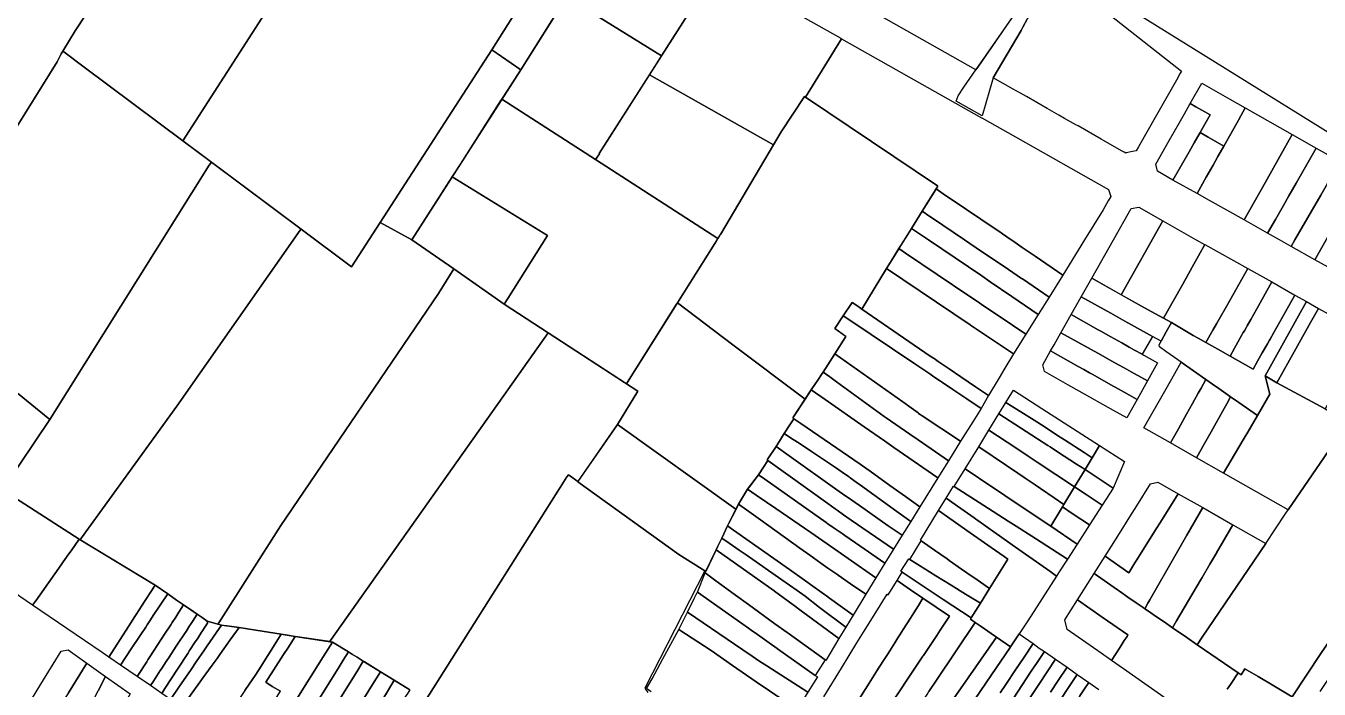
# Model space of a CAD drawing. Header units: metres. Extents: x 3 to 1005126, y 39 to 4383651.
# Drawn here: x 490361.7 to 490744.4, y 4371662.4 to 4371858.5 of the extents above; entities that cross this region are included whole.
import ezdxf

# ---------------------------------------------------------------- set-up
doc = ezdxf.new("R2010")
doc.units = ezdxf.units.M
doc.header["$MEASUREMENT"] = 0
doc.layers.add('TM_Llucmajor', color=7, linetype='Continuous')

msp = doc.modelspace()

# ---------------------------------------------------------------- linework, layer by layer
at = {"layer": 'TM_Llucmajor', "linetype": 'Continuous', "flags": 128}
for points in [[(490467.26, 4372001.93), (490533.55, 4371951.61), (490552.46, 4371937.26), (490571.03, 4371924.21), (490602.46, 4371902.12), (490645.21, 4371872.07), (490655.86, 4371864.28), (490643.56, 4371846.59), (490642.83, 4371845.53), (490598.16, 4371870.8), (490560.58, 4371898.57), (490452.86, 4371980.27), (490451.12, 4371981.64), (490451.17, 4371981.75), (490452.55, 4371983.67), (490466.47, 4372002.49), (490467.26, 4372001.93)], [(490676.83, 4371870.63), (490667.29, 4371876.56), (490669.95, 4371881.63), (490690.23, 4371920.31), (490846.56, 4371801.49), (490847.34, 4371800.89), (490847.42, 4371800.83), (490847.16, 4371800.36), (490845.19, 4371797.01), (490844.13, 4371795.22), (490842.38, 4371792.25), (490839.99, 4371788.19), (490837.8, 4371784.48), (490835.98, 4371781.39), (490834.23, 4371778.4), (490830.03, 4371780.9), (490827.77, 4371776.87), (490707.23, 4371851.74), (490679.39, 4371869.04), (490676.83, 4371870.63)], [(490461.48, 4371908.94), (490461.77, 4371909.41), (490468.81, 4371904.56), (490513.58, 4371873.69), (490513.3, 4371873.22), (490499.6, 4371851.39), (490466.55, 4371800.34), (490458.07, 4371787.24), (490443.12, 4371798.4), (490408.14, 4371824.51), (490440.77, 4371875.23), (490461.48, 4371908.94)], [(490397.69, 4371892.66), (490399.56, 4371896.12), (490402.1, 4371900.47), (490402.41, 4371900.27), (490440.77, 4371875.23), (490408.14, 4371824.51), (490378.94, 4371846.31), (490372.98, 4371850.77), (490372.61, 4371851.04), (490376.31, 4371857.07), (490382.26, 4371866), (490395.47, 4371888.56), (490395.86, 4371889.28), (490397.69, 4371892.66)], [(490513.3, 4371873.22), (490527.52, 4371897.25), (490537.26, 4371891.77), (490508.12, 4371845.5), (490499.6, 4371851.39), (490513.3, 4371873.22)], [(490549.83, 4371849.66), (490522.82, 4371866.36), (490521.7, 4371867.06), (490537.26, 4371891.77), (490537.45, 4371891.66), (490544.37, 4371887.77), (490566.29, 4371875.44), (490549.83, 4371849.66)], [(490603.06, 4371854.64), (490592.37, 4371837.43), (490592.1, 4371837.61), (490585.24, 4371827.21), (490584.21, 4371825.47), (490582.94, 4371823.33), (490546.26, 4371844.06), (490547.78, 4371846.44), (490549.83, 4371849.66), (490566.29, 4371875.44), (490568.69, 4371874.09), (490602.86, 4371854.86), (490603.06, 4371854.64)], [(490530.29, 4371818.95), (490502.55, 4371836.8), (490504.17, 4371839.34), (490508.12, 4371845.5), (490521.7, 4371867.06), (490522.82, 4371866.36), (490549.83, 4371849.66), (490531.36, 4371820.72), (490531.4, 4371820.69), (490530.29, 4371818.95)], [(490644.49, 4371831.28), (490644.53, 4371831.33), (490654.49, 4371825.65), (490682.07, 4371810.1), (490682.69, 4371808.06), (490681.9, 4371806.77), (490680.45, 4371804.14), (490674.96, 4371795.22), (490668.56, 4371784.83), (490660.32, 4371790.43), (490656.55, 4371792.99), (490653.73, 4371794.92), (490653.28, 4371795.22), (490650.71, 4371796.98), (490649.55, 4371797.77), (490648.81, 4371798.26), (490635.49, 4371807.27), (490633.86, 4371808.38), (490631.05, 4371810.28), (490631.58, 4371811.11), (490631.49, 4371811.17), (490592.37, 4371837.43), (490603.06, 4371854.64), (490644.49, 4371831.28)], [(490356.88, 4371825.18), (490370.95, 4371847.83), (490372.11, 4371850.22), (490372.61, 4371851.04), (490372.98, 4371850.77), (490378.94, 4371846.31), (490408.14, 4371824.51), (490416.6, 4371818.2), (490415.94, 4371817.27), (490368.78, 4371742.15), (490327.78, 4371775.44), (490326.88, 4371776.15), (490342.68, 4371802.59), (490356.45, 4371824.48), (490356.88, 4371825.18)], [(490499.6, 4371851.39), (490508.12, 4371845.5), (490475.94, 4371795.22), (490466.55, 4371800.34), (490499.6, 4371851.39)], [(490566.49, 4371795.67), (490530.29, 4371818.95), (490530.74, 4371819.65), (490531.4, 4371820.69), (490531.36, 4371820.72), (490546.26, 4371844.06), (490582.94, 4371823.33), (490567.22, 4371796.82), (490567.07, 4371796.59), (490566.49, 4371795.67)], [(490709.14, 4371826.93), (490710.19, 4371828.77), (490712.13, 4371832.15), (490710.6, 4371833.04), (490707.85, 4371834.59), (490706.25, 4371835.51), (490709.65, 4371841.51), (490717.92, 4371836.84), (490722.53, 4371834.22), (490720.48, 4371830.58), (490718.21, 4371826.56), (490716.16, 4371822.93), (490711.53, 4371825.57), (490709.14, 4371826.93)], [(490502.29, 4371836.39), (490502.55, 4371836.8), (490530.29, 4371818.95), (490566.49, 4371795.67), (490566.04, 4371794.95), (490540.2, 4371753.92), (490539.42, 4371752.69), (490516.3, 4371767.7), (490503.23, 4371776.2), (490504.29, 4371777.88), (490516.07, 4371796.48), (490487.89, 4371813.89), (490488.43, 4371814.73), (490490.28, 4371817.63), (490502.29, 4371836.39)], [(490592.37, 4371837.43), (490631.49, 4371811.17), (490631.58, 4371811.11), (490631.05, 4371810.28), (490630.96, 4371810.14), (490626.94, 4371803.69), (490623.77, 4371798.61), (490620.04, 4371792.63), (490620.02, 4371792.59), (490617.58, 4371788.66), (490616.38, 4371786.73), (490609.11, 4371774.77), (490607.9, 4371775.6), (490606.25, 4371776.73), (490603.58, 4371772.73), (490601.08, 4371768.98), (490604.13, 4371766.82), (490604.35, 4371766.67), (490601.03, 4371761.48), (490597.61, 4371756.13), (490597.34, 4371755.7), (490596.03, 4371753.73), (490595.38, 4371752.75), (490594.11, 4371750.84), (490592.29, 4371748.1), (490570.94, 4371764.19), (490554.48, 4371776.6), (490567.22, 4371796.82), (490585.24, 4371827.21), (490592.1, 4371837.61), (490592.37, 4371837.43)], [(490701.13, 4371812.92), (490696.53, 4371815.51), (490696.1, 4371817.63), (490700.04, 4371824.56), (490702.96, 4371829.69), (490704.55, 4371832.52), (490706.25, 4371835.51), (490707.85, 4371834.59), (490710.6, 4371833.04), (490712.13, 4371832.15), (490710.19, 4371828.77), (490709.14, 4371826.93), (490707.4, 4371823.89), (490705.9, 4371821.26), (490701.13, 4371812.92)], [(490711.89, 4371806.89), (490708.26, 4371808.92), (490710.96, 4371813.72), (490712.97, 4371817.28), (490714.44, 4371819.88), (490716.16, 4371822.93), (490718.21, 4371826.56), (490720.48, 4371830.58), (490722.53, 4371834.22), (490736.38, 4371826.38), (490732.72, 4371819.88), (490728.48, 4371812.33), (490722.17, 4371801.11), (490711.89, 4371806.89)], [(490708.26, 4371808.92), (490701.13, 4371812.92), (490705.9, 4371821.26), (490707.4, 4371823.89), (490709.14, 4371826.93), (490711.53, 4371825.57), (490716.16, 4371822.93), (490714.44, 4371819.88), (490712.97, 4371817.28), (490710.96, 4371813.72), (490708.26, 4371808.92)], [(490729.1, 4371797.22), (490722.17, 4371801.11), (490728.48, 4371812.33), (490732.72, 4371819.88), (490736.38, 4371826.38), (490743.49, 4371822.35), (490741.12, 4371818.2), (490737.56, 4371812), (490735.44, 4371808.28), (490733.8, 4371805.42), (490731.42, 4371801.28), (490729.1, 4371797.22)], [(490732.66, 4371795.22), (490729.1, 4371797.22), (490731.42, 4371801.28), (490733.8, 4371805.42), (490735.44, 4371808.28), (490737.56, 4371812), (490741.12, 4371818.2), (490743.49, 4371822.35), (490750.56, 4371818.35), (490748.14, 4371814.15), (490744.83, 4371808.42), (490737.21, 4371795.22), (490736.1, 4371793.29), (490732.66, 4371795.22)], [(490415.94, 4371817.27), (490416.6, 4371818.2), (490443.12, 4371798.4), (490442.6, 4371797.67), (490442.21, 4371797.12), (490406.41, 4371746.09), (490378.13, 4371707.16), (490377.76, 4371706.57), (490377.5, 4371706.73), (490355.57, 4371720.85), (490354.85, 4371721.31), (490355.29, 4371722.04), (490368.78, 4371742.15), (490415.94, 4371817.27)], [(490743.12, 4371789.34), (490736.1, 4371793.29), (490737.21, 4371795.22), (490744.83, 4371808.42), (490748.14, 4371814.15), (490750.56, 4371818.35), (490757.21, 4371814.58), (490755.19, 4371810.97), (490753.16, 4371807.33), (490746.87, 4371796.04), (490746.41, 4371795.22), (490743.12, 4371789.34)], [(490516.07, 4371796.48), (490504.29, 4371777.88), (490503.23, 4371776.2), (490488.32, 4371786.63), (490475.94, 4371795.22), (490487.89, 4371813.89), (490516.07, 4371796.48)], [(490747.04, 4371787.13), (490743.12, 4371789.34), (490746.41, 4371795.22), (490746.87, 4371796.04), (490753.16, 4371807.33), (490755.19, 4371810.97), (490757.21, 4371814.58), (490761.32, 4371812.25), (490758.31, 4371806.95), (490757.89, 4371806.21), (490757.28, 4371805.15), (490755.49, 4371801.99), (490755.16, 4371801.42), (490753.46, 4371798.42), (490751.65, 4371795.22), (490751.55, 4371795.05), (490750.74, 4371793.63), (490747.04, 4371787.13)], [(490629.7, 4371801.83), (490629.19, 4371802.17), (490626.94, 4371803.69), (490631.05, 4371810.28), (490633.86, 4371808.38), (490635.49, 4371807.27), (490648.81, 4371798.26), (490649.55, 4371797.77), (490650.71, 4371796.98), (490653.28, 4371795.22), (490653.73, 4371794.92), (490656.55, 4371792.99), (490660.32, 4371790.43), (490668.56, 4371784.83), (490664.48, 4371778.32), (490656.56, 4371783.66), (490656.33, 4371783.82), (490652.48, 4371786.43), (490649.66, 4371788.33), (490644.47, 4371791.83), (490639.46, 4371795.22), (490629.7, 4371801.83)], [(490628.75, 4371795.22), (490625.83, 4371797.21), (490623.77, 4371798.61), (490626.94, 4371803.69), (490629.19, 4371802.17), (490629.7, 4371801.83), (490639.46, 4371795.22), (490644.47, 4371791.83), (490649.66, 4371788.33), (490652.48, 4371786.43), (490656.33, 4371783.82), (490656.56, 4371783.66), (490664.48, 4371778.32), (490661.27, 4371773.2), (490653.43, 4371778.5), (490647.03, 4371782.83), (490644.53, 4371784.54), (490628.75, 4371795.22)], [(490685.84, 4371779.01), (490677.08, 4371783.89), (490683.49, 4371795.22), (490688.73, 4371804.47), (490691.02, 4371804.92), (490698.15, 4371800.85), (490685.84, 4371779.01)], [(490466.55, 4371800.34), (490475.94, 4371795.22), (490488.32, 4371786.63), (490483.76, 4371779.32), (490437.14, 4371710.76), (490418.82, 4371682.03), (490418.52, 4371681.6), (490415.38, 4371682.5), (490413.89, 4371683.52), (490412.42, 4371684.53), (490410.41, 4371685.9), (490408.39, 4371687.29), (490406.31, 4371688.71), (490403.69, 4371690.51), (490399.92, 4371693.09), (490377.76, 4371706.57), (490378.13, 4371707.16), (490406.41, 4371746.09), (490442.21, 4371797.12), (490442.6, 4371797.67), (490443.12, 4371798.4), (490458.07, 4371787.24), (490466.55, 4371800.34)], [(490698.33, 4371772.05), (490695.75, 4371773.49), (490691.86, 4371775.66), (490685.84, 4371779.01), (490698.15, 4371800.85), (490707.78, 4371795.36), (490708.01, 4371795.22), (490710.47, 4371793.86), (490710.54, 4371793.81), (490706.78, 4371787.1), (490704.01, 4371782.12), (490698.33, 4371772.05)], [(490640.71, 4371778.66), (490622.02, 4371791.25), (490620.04, 4371792.63), (490621.66, 4371795.22), (490623.77, 4371798.61), (490625.83, 4371797.21), (490628.75, 4371795.22), (490644.53, 4371784.54), (490647.03, 4371782.83), (490653.43, 4371778.5), (490661.27, 4371773.2), (490657.61, 4371767.36), (490649.43, 4371772.83), (490645.06, 4371775.75), (490643.26, 4371776.95), (490640.71, 4371778.66)], [(490641.21, 4371770.04), (490641.15, 4371770.08), (490616.38, 4371786.73), (490617.58, 4371788.66), (490620.04, 4371792.63), (490622.02, 4371791.25), (490640.71, 4371778.66), (490643.26, 4371776.95), (490645.06, 4371775.75), (490649.43, 4371772.83), (490657.61, 4371767.36), (490653.94, 4371761.51), (490645.61, 4371767.09), (490641.21, 4371770.04)], [(490710.54, 4371793.81), (490723.28, 4371786.71), (490718.83, 4371778.87), (490717.03, 4371775.71), (490714.82, 4371771.82), (490714.01, 4371770.38), (490712.95, 4371768.53), (490710.88, 4371764.88), (490708.59, 4371766.17), (490707.11, 4371766.99), (490700.64, 4371770.77), (490698.33, 4371772.05), (490704.01, 4371782.12), (490706.78, 4371787.1), (490710.54, 4371793.81)], [(490503.23, 4371776.2), (490516.3, 4371767.7), (490452.06, 4371677.01), (490451.64, 4371676.42), (490441.41, 4371677.99), (490438.49, 4371678.44), (490437.29, 4371678.62), (490429.77, 4371679.77), (490424.83, 4371680.56), (490421.18, 4371681.08), (490420.91, 4371681.11), (490419.55, 4371681.31), (490418.52, 4371681.6), (490418.82, 4371682.03), (490437.14, 4371710.76), (490483.76, 4371779.32), (490488.32, 4371786.63), (490503.23, 4371776.2)], [(490629.32, 4371760.87), (490609.11, 4371774.77), (490616.38, 4371786.73), (490641.15, 4371770.08), (490641.21, 4371770.04), (490645.61, 4371767.09), (490653.94, 4371761.51), (490651.38, 4371757.25), (490649.68, 4371754.43), (490646.51, 4371749.16), (490642.65, 4371751.79), (490638.36, 4371754.71), (490634.89, 4371757.07), (490631.69, 4371759.25), (490630.87, 4371759.81), (490630.73, 4371759.91), (490629.32, 4371760.87)], [(490714.41, 4371762.88), (490710.88, 4371764.88), (490712.95, 4371768.53), (490714.01, 4371770.38), (490714.82, 4371771.82), (490717.03, 4371775.71), (490718.83, 4371778.87), (490723.28, 4371786.71), (490730.34, 4371782.77), (490725.9, 4371774.87), (490724.12, 4371771.7), (490723.07, 4371769.83), (490722.84, 4371769.41), (490722.24, 4371768.34), (490721.93, 4371767.79), (490719.33, 4371763.18), (490718.03, 4371760.86), (490714.41, 4371762.88)], [(490682.76, 4371773.5), (490673.96, 4371778.38), (490677.08, 4371783.89), (490691.86, 4371775.66), (490695.75, 4371773.49), (490700.64, 4371770.77), (490699.12, 4371768), (490697.61, 4371765.25), (490695.11, 4371766.63), (490688.88, 4371770.1), (490686.9, 4371771.19), (490682.76, 4371773.5)], [(490726.16, 4371759.33), (490724.86, 4371757.01), (490718.03, 4371760.86), (490719.33, 4371763.18), (490721.93, 4371767.79), (490722.24, 4371768.34), (490722.84, 4371769.41), (490723.07, 4371769.83), (490724.12, 4371771.7), (490725.9, 4371774.87), (490730.34, 4371782.77), (490737.18, 4371778.91), (490732.73, 4371771.01), (490730.95, 4371767.85), (490729.85, 4371765.89), (490729.67, 4371765.57), (490729.05, 4371764.47), (490727.55, 4371761.81), (490726.16, 4371759.33)], [(490592.29, 4371748.1), (490588.6, 4371742.55), (490588.9, 4371742.34), (490587.58, 4371740.25), (490586.13, 4371737.93), (490584.21, 4371734.88), (490583.71, 4371734.08), (490581.05, 4371730.16), (490581.26, 4371730.01), (490579.92, 4371727.98), (490578.46, 4371725.76), (490576.12, 4371722.61), (490575.26, 4371721.46), (490573.18, 4371718.03), (490572.61, 4371717.09), (490572.37, 4371716.62), (490571.83, 4371715.55), (490571.82, 4371715.56), (490536.8, 4371740.66), (490542.8, 4371750.49), (490539.42, 4371752.69), (490540.2, 4371753.92), (490554.25, 4371776.24), (490554.48, 4371776.6), (490570.94, 4371764.19), (490592.29, 4371748.1)], [(490605.17, 4371771.66), (490603.58, 4371772.73), (490606.25, 4371776.73), (490607.9, 4371775.6), (490609.11, 4371774.77), (490629.32, 4371760.87), (490630.73, 4371759.91), (490630.87, 4371759.81), (490631.69, 4371759.25), (490634.89, 4371757.07), (490638.36, 4371754.71), (490642.65, 4371751.79), (490646.51, 4371749.16), (490644.33, 4371745.4), (490640.16, 4371748.2), (490636.02, 4371750.98), (490632.89, 4371753.09), (490632.37, 4371753.44), (490630.4, 4371754.76), (490629.16, 4371755.59), (490626.8, 4371757.18), (490624.76, 4371758.55), (490605.17, 4371771.66)], [(490678.98, 4371768.64), (490670.98, 4371773.12), (490673.96, 4371778.38), (490682.76, 4371773.5), (490686.9, 4371771.19), (490688.88, 4371770.1), (490695.11, 4371766.63), (490692, 4371761.38), (490689.74, 4371762.64), (490688.21, 4371763.5), (490685.96, 4371764.75), (490683.82, 4371765.95), (490682.77, 4371766.53), (490679.81, 4371768.18), (490678.98, 4371768.64)], [(490703.58, 4371759.06), (490701.62, 4371760.44), (490699.03, 4371762.26), (490697.14, 4371763.58), (490697, 4371764.14), (490697.61, 4371765.25), (490699.12, 4371768), (490700.64, 4371770.77), (490707.11, 4371766.99), (490708.59, 4371766.17), (490710.88, 4371764.88), (490714.41, 4371762.88), (490718.03, 4371760.86), (490724.86, 4371757.01), (490726.16, 4371759.33), (490727.55, 4371761.81), (490729.05, 4371764.47), (490729.67, 4371765.57), (490729.85, 4371765.89), (490730.95, 4371767.85), (490732.73, 4371771.01), (490737.18, 4371778.91), (490740.59, 4371776.99), (490738.23, 4371772.74), (490728.4, 4371755), (490729.79, 4371749.58), (490726.12, 4371743.28), (490720.65, 4371747.11), (490718.19, 4371748.82), (490714.73, 4371751.25), (490712.86, 4371752.56), (490710.89, 4371753.94), (490703.58, 4371759.06)], [(490731.89, 4371752.94), (490728.4, 4371755), (490738.23, 4371772.74), (490740.59, 4371776.99), (490744.18, 4371774.97), (490741.82, 4371770.75), (490737.5, 4371763.01), (490731.89, 4371752.94)], [(490322.61, 4371766.34), (490321.98, 4371767.77), (490321.64, 4371768.02), (490326.08, 4371774.81), (490326.88, 4371776.15), (490327.78, 4371775.44), (490368.78, 4371742.15), (490355.29, 4371722.04), (490354.85, 4371721.31), (490354.74, 4371721.38), (490354.01, 4371721.86), (490334.78, 4371737.15), (490332.72, 4371738.79), (490333.23, 4371739.51), (490335.87, 4371743.19), (490328.46, 4371748.51), (490319.72, 4371754.79), (490319.61, 4371754.87), (490319.86, 4371757.13), (490320.17, 4371762.07), (490320.19, 4371762.1), (490321.87, 4371762.5), (490323.16, 4371765.11), (490322.61, 4371766.34)], [(490604.35, 4371766.67), (490601.08, 4371768.98), (490603.58, 4371772.73), (490605.17, 4371771.66), (490624.76, 4371758.55), (490626.8, 4371757.18), (490629.16, 4371755.59), (490630.4, 4371754.76), (490632.37, 4371753.44), (490632.89, 4371753.09), (490636.02, 4371750.98), (490640.16, 4371748.2), (490644.33, 4371745.4), (490641.87, 4371741.44), (490638.27, 4371735.67), (490626.96, 4371743.17), (490626.31, 4371743.61), (490625.84, 4371743.92), (490625.77, 4371744.04), (490623.63, 4371745.57), (490621.21, 4371747.31), (490601.03, 4371761.48), (490604.35, 4371766.67)], [(490675.99, 4371763.28), (490667.95, 4371767.75), (490670.98, 4371773.12), (490678.98, 4371768.64), (490679.81, 4371768.18), (490682.77, 4371766.53), (490683.82, 4371765.95), (490685.96, 4371764.75), (490688.21, 4371763.5), (490689.74, 4371762.64), (490692, 4371761.38), (490692.5, 4371761.11), (490696.54, 4371758.86), (490693.56, 4371753.53), (490689.66, 4371755.69), (490688.71, 4371756.22), (490686.68, 4371757.35), (490685.05, 4371758.26), (490682.99, 4371759.4), (490679.73, 4371761.21), (490675.99, 4371763.28)], [(490746.11, 4371745.22), (490731.89, 4371752.94), (490737.5, 4371763.01), (490741.82, 4371770.75), (490744.18, 4371774.97), (490746.12, 4371773.89), (490750.96, 4371771.16), (490758.22, 4371767.07), (490753.65, 4371758.81), (490752.24, 4371756.29), (490746.11, 4371745.22)], [(490673.08, 4371757.81), (490664.92, 4371762.4), (490665.95, 4371764.21), (490667.95, 4371767.75), (490675.99, 4371763.28), (490679.73, 4371761.21), (490682.99, 4371759.4), (490685.05, 4371758.26), (490686.68, 4371757.35), (490688.71, 4371756.22), (490689.66, 4371755.69), (490693.56, 4371753.53), (490690.49, 4371748.02), (490686.66, 4371750.17), (490684.06, 4371751.63), (490683.59, 4371751.9), (490677.23, 4371755.47), (490676.43, 4371755.93), (490674.79, 4371756.85), (490673.08, 4371757.81)], [(490616.24, 4371742.62), (490615.7, 4371742.99), (490601.57, 4371753.26), (490599.61, 4371754.68), (490597.61, 4371756.13), (490601.03, 4371761.48), (490621.21, 4371747.31), (490623.63, 4371745.57), (490625.77, 4371744.04), (490625.84, 4371743.92), (490626.31, 4371743.61), (490626.96, 4371743.17), (490638.27, 4371735.67), (490634.66, 4371729.87), (490625.72, 4371736.06), (490623.23, 4371737.78), (490616.24, 4371742.62)], [(490670.04, 4371752.4), (490663.15, 4371756.3), (490662.58, 4371758.26), (490664.92, 4371762.4), (490673.08, 4371757.81), (490674.79, 4371756.85), (490676.43, 4371755.93), (490677.23, 4371755.47), (490683.59, 4371751.9), (490684.06, 4371751.63), (490686.66, 4371750.17), (490690.49, 4371748.02), (490687.43, 4371742.55), (490683.57, 4371744.74), (490673.38, 4371750.51), (490670.04, 4371752.4)], [(490720.45, 4371667.16), (490708.24, 4371675.49), (490709.74, 4371677.7), (490723.35, 4371697.74), (490728.57, 4371705.42), (490734.37, 4371714.16), (490735.22, 4371715.41), (490753.03, 4371741.46), (490759.15, 4371752.44), (490760.57, 4371754.98), (490765.14, 4371763.18), (490779.17, 4371755.29), (490782.75, 4371753.26), (490793.15, 4371747.41), (490781.35, 4371727.11), (490761.17, 4371696.7), (490744.87, 4371672.93), (490736.35, 4371660.06), (490730.92, 4371663.32), (490726.36, 4371666.07), (490722.43, 4371668.43), (490721.26, 4371666.61), (490720.45, 4371667.16)], [(490700.4, 4371735.18), (490692.54, 4371739.64), (490699.11, 4371751.21), (490701.7, 4371755.75), (490703.58, 4371759.06), (490710.89, 4371753.94), (490709.47, 4371751.39), (490708.61, 4371749.87), (490706.89, 4371746.8), (490705.15, 4371743.68), (490702.74, 4371739.37), (490700.4, 4371735.18)], [(490609.72, 4371739.98), (490598.17, 4371748.01), (490594.11, 4371750.84), (490595.38, 4371752.75), (490596.03, 4371753.73), (490597.34, 4371755.7), (490597.61, 4371756.13), (490599.61, 4371754.68), (490601.57, 4371753.26), (490615.7, 4371742.99), (490616.24, 4371742.62), (490623.23, 4371737.78), (490625.72, 4371736.06), (490634.66, 4371729.87), (490631.52, 4371724.82), (490618.52, 4371733.85), (490617.12, 4371734.83), (490615.76, 4371735.77), (490609.72, 4371739.98)], [(490708.11, 4371730.8), (490700.4, 4371735.18), (490702.74, 4371739.37), (490705.15, 4371743.68), (490706.89, 4371746.8), (490708.61, 4371749.87), (490709.47, 4371751.39), (490710.89, 4371753.94), (490712.86, 4371752.56), (490714.73, 4371751.25), (490718.19, 4371748.82), (490717.04, 4371746.77), (490716.26, 4371745.38), (490712.41, 4371738.5), (490710.48, 4371735.05), (490708.11, 4371730.8)], [(490735.22, 4371715.41), (490716.12, 4371726.25), (490720.63, 4371733.9), (490722.21, 4371736.58), (490723.23, 4371738.33), (490726.12, 4371743.28), (490729.79, 4371749.58), (490728.4, 4371755), (490731.89, 4371752.94), (490746.11, 4371745.22), (490748.33, 4371744.02), (490753.03, 4371741.46), (490735.22, 4371715.41)], [(490588.9, 4371742.34), (490588.6, 4371742.55), (490594.11, 4371750.84), (490598.17, 4371748.01), (490609.72, 4371739.98), (490615.76, 4371735.77), (490617.12, 4371734.83), (490618.52, 4371733.85), (490631.52, 4371724.82), (490626.22, 4371716.31), (490622.03, 4371719.29), (490617.35, 4371722.63), (490611.5, 4371726.8), (490610.2, 4371727.73), (490609.27, 4371728.39), (490608.53, 4371728.9), (490591, 4371740.9), (490588.9, 4371742.34)], [(490660.09, 4371741.91), (490651.67, 4371747.11), (490653.93, 4371750.79), (490662.32, 4371745.38), (490679.37, 4371734.39), (490677.2, 4371730.79), (490674.82, 4371732.33), (490669.04, 4371736.09), (490666.99, 4371737.42), (490663.27, 4371739.84), (490660.09, 4371741.91)], [(490675.1, 4371727.31), (490672.61, 4371728.92), (490666.91, 4371732.52), (490664.77, 4371734), (490664.13, 4371734.41), (490661.03, 4371736.41), (490657.72, 4371738.56), (490649.63, 4371743.79), (490651.67, 4371747.11), (490660.09, 4371741.91), (490663.27, 4371739.84), (490666.99, 4371737.42), (490669.04, 4371736.09), (490674.82, 4371732.33), (490677.2, 4371730.79), (490675.1, 4371727.31)], [(490716.12, 4371726.25), (490708.11, 4371730.8), (490710.48, 4371735.05), (490712.41, 4371738.5), (490716.26, 4371745.38), (490717.04, 4371746.77), (490718.19, 4371748.82), (490720.65, 4371747.11), (490726.12, 4371743.28), (490723.23, 4371738.33), (490722.21, 4371736.58), (490720.63, 4371733.9), (490716.12, 4371726.25)], [(490588, 4371736.7), (490586.13, 4371737.93), (490587.58, 4371740.25), (490588.9, 4371742.34), (490591, 4371740.9), (490608.53, 4371728.9), (490609.27, 4371728.39), (490610.2, 4371727.73), (490611.5, 4371726.8), (490617.35, 4371722.63), (490622.03, 4371719.29), (490626.22, 4371716.31), (490623.53, 4371711.97), (490619.42, 4371714.93), (490608.68, 4371722.66), (490607.35, 4371723.62), (490605.59, 4371724.89), (490605.27, 4371725.12), (490604.56, 4371725.63), (490601.02, 4371728.14), (490594.13, 4371732.67), (490593.15, 4371733.31), (490590.01, 4371735.37), (490588, 4371736.7)], [(490654.59, 4371733.72), (490646.67, 4371738.97), (490649.63, 4371743.79), (490657.72, 4371738.56), (490661.03, 4371736.41), (490664.13, 4371734.41), (490664.77, 4371734), (490666.91, 4371732.52), (490672.61, 4371728.92), (490675.1, 4371727.31), (490672, 4371722.18), (490660.95, 4371729.5), (490660.67, 4371729.69), (490658.27, 4371731.28), (490654.59, 4371733.72)], [(490571.82, 4371715.56), (490571.83, 4371715.55), (490569.74, 4371711.43), (490569.33, 4371710.62), (490567.62, 4371707.06), (490566.64, 4371705.01), (490566.49, 4371704.69), (490565.95, 4371703.56), (490562.88, 4371697.17), (490562.6, 4371697.35), (490554.9, 4371702.14), (490524.99, 4371723.65), (490536.8, 4371740.66), (490571.82, 4371715.56)], [(490651.87, 4371728.48), (490643.64, 4371734.04), (490646.67, 4371738.97), (490654.59, 4371733.72), (490658.27, 4371731.28), (490660.67, 4371729.69), (490660.95, 4371729.5), (490672, 4371722.18), (490668.87, 4371716.99), (490666.01, 4371718.92), (490661.9, 4371721.69), (490660.31, 4371722.77), (490657.35, 4371724.77), (490655.25, 4371726.19), (490651.87, 4371728.48)], [(490587.59, 4371731.32), (490583.71, 4371734.08), (490584.21, 4371734.88), (490586.13, 4371737.93), (490588, 4371736.7), (490590.01, 4371735.37), (490593.15, 4371733.31), (490594.13, 4371732.67), (490601.02, 4371728.14), (490604.56, 4371725.63), (490605.27, 4371725.12), (490605.59, 4371724.89), (490607.35, 4371723.62), (490608.68, 4371722.66), (490619.42, 4371714.93), (490623.53, 4371711.97), (490620.99, 4371707.86), (490616.89, 4371710.71), (490608.38, 4371716.63), (490604.8, 4371719.11), (490604.07, 4371719.62), (490601.69, 4371721.28), (490587.59, 4371731.32)], [(490677.2, 4371730.79), (490679.37, 4371734.39), (490686.83, 4371729.73), (490683.4, 4371721.84), (490675.1, 4371727.31), (490677.2, 4371730.79)], [(490581.26, 4371730.01), (490581.05, 4371730.16), (490583.71, 4371734.08), (490587.59, 4371731.32), (490601.69, 4371721.28), (490604.07, 4371719.62), (490604.8, 4371719.11), (490608.38, 4371716.63), (490616.89, 4371710.71), (490620.99, 4371707.86), (490618.43, 4371703.73), (490605.92, 4371712.38), (490603.64, 4371713.96), (490601.76, 4371715.25), (490601.13, 4371715.71), (490598.99, 4371717.25), (490581.26, 4371730.01)], [(490647.79, 4371722.04), (490639.63, 4371727.51), (490643.64, 4371734.04), (490651.87, 4371728.48), (490655.25, 4371726.19), (490657.35, 4371724.77), (490660.31, 4371722.77), (490661.9, 4371721.69), (490666.01, 4371718.92), (490668.87, 4371716.99), (490668.43, 4371716.26), (490664.96, 4371710.52), (490655.9, 4371716.6), (490651.39, 4371719.62), (490649.81, 4371720.68), (490647.79, 4371722.04)], [(490580.35, 4371724.43), (490578.46, 4371725.76), (490579.92, 4371727.98), (490581.26, 4371730.01), (490598.99, 4371717.25), (490601.13, 4371715.71), (490601.76, 4371715.25), (490603.64, 4371713.96), (490605.92, 4371712.38), (490618.43, 4371703.73), (490615.89, 4371699.62), (490607.22, 4371705.62), (490604.01, 4371707.85), (490603.26, 4371708.36), (490600.9, 4371710), (490599.02, 4371711.3), (490598.52, 4371711.65), (490580.35, 4371724.43)], [(490645.2, 4371716.64), (490636.41, 4371722.27), (490639.63, 4371727.51), (490647.79, 4371722.04), (490649.81, 4371720.68), (490651.39, 4371719.62), (490655.9, 4371716.6), (490664.96, 4371710.52), (490672.75, 4371705.29), (490669.89, 4371700.84), (490662.12, 4371705.82), (490659.35, 4371707.59), (490654.71, 4371710.56), (490652.32, 4371712.09), (490645.2, 4371716.64)], [(490672, 4371722.18), (490675.1, 4371727.31), (490683.4, 4371721.84), (490680.15, 4371716.78), (490675.15, 4371720.09), (490672, 4371722.18)], [(490577.81, 4371719.71), (490575.26, 4371721.46), (490578.46, 4371725.76), (490580.35, 4371724.43), (490598.52, 4371711.65), (490599.02, 4371711.3), (490600.9, 4371710), (490603.26, 4371708.36), (490604.01, 4371707.85), (490607.22, 4371705.62), (490615.89, 4371699.62), (490613.22, 4371695.31), (490605, 4371701.05), (490602.1, 4371703.08), (490601.11, 4371703.77), (490593.94, 4371708.73), (490583.58, 4371715.78), (490577.81, 4371719.71)], [(490688.02, 4371696.75), (490681.07, 4371701.73), (490682.93, 4371704.69), (490685.27, 4371708.41), (490688.37, 4371713.33), (490690.44, 4371716.61), (490694.52, 4371723.09), (490696.64, 4371723.62), (490702.71, 4371720.16), (490697.91, 4371712.53), (490695.68, 4371709), (490690.42, 4371700.64), (490689.87, 4371699.76), (490688.02, 4371696.75)], [(490343.48, 4371700.96), (490341.57, 4371702.27), (490342.37, 4371703.54), (490349.16, 4371714.22), (490354.01, 4371721.86), (490355.57, 4371720.85), (490377.5, 4371706.73), (490375.09, 4371703.31), (490373.88, 4371701.59), (490373.77, 4371701.43), (490372.76, 4371700), (490372.18, 4371699.18), (490364.66, 4371688.51), (490364.55, 4371688.35), (490363.72, 4371687.17), (490361.84, 4371688.45), (490354.86, 4371693.21), (490351.01, 4371695.83), (490343.48, 4371700.96)], [(490574.93, 4371715.42), (490572.61, 4371717.09), (490575.26, 4371721.46), (490577.81, 4371719.71), (490583.58, 4371715.78), (490593.94, 4371708.73), (490601.11, 4371703.77), (490602.1, 4371703.08), (490605, 4371701.05), (490613.22, 4371695.31), (490610.22, 4371690.46), (490605.74, 4371693.53), (490602.03, 4371696.07), (490601.93, 4371696.14), (490598.98, 4371698.16), (490597.61, 4371699.15), (490596.94, 4371699.62), (490593.66, 4371701.99), (490590.76, 4371704.07), (490579.09, 4371712.44), (490574.93, 4371715.42)], [(490638.36, 4371715.79), (490633.98, 4371718.88), (490636.14, 4371722.43), (490636.41, 4371722.27), (490645.2, 4371716.64), (490652.32, 4371712.09), (490654.71, 4371710.56), (490659.35, 4371707.59), (490662.12, 4371705.82), (490669.89, 4371700.84), (490667.28, 4371696.78), (490666.65, 4371695.81), (490664.64, 4371697.23), (490653.58, 4371705.04), (490649.84, 4371707.68), (490648.81, 4371708.41), (490642.7, 4371712.72), (490642.33, 4371712.99), (490638.36, 4371715.79)], [(490671.34, 4371714.33), (490668.43, 4371716.26), (490668.87, 4371716.99), (490672, 4371722.18), (490675.15, 4371720.09), (490680.15, 4371716.78), (490676.41, 4371710.98), (490671.34, 4371714.33)], [(490684.69, 4371691.76), (490677.79, 4371696.53), (490681.07, 4371701.73), (490688.02, 4371696.75), (490689.87, 4371699.76), (490690.42, 4371700.64), (490695.68, 4371709), (490697.91, 4371712.53), (490702.71, 4371720.16), (490709.92, 4371716.05), (490705.25, 4371707.89), (490703.29, 4371704.48), (490702.09, 4371702.38), (490694.29, 4371688.76), (490693.73, 4371687.78), (490692.8, 4371686.16), (490692.32, 4371686.49), (490690.23, 4371687.94), (490687.81, 4371689.61), (490685.33, 4371691.32), (490684.69, 4371691.76)], [(490571.07, 4371709.4), (490569.33, 4371710.62), (490572.61, 4371717.09), (490574.93, 4371715.42), (490579.09, 4371712.44), (490590.76, 4371704.07), (490593.66, 4371701.99), (490596.94, 4371699.62), (490597.61, 4371699.15), (490598.98, 4371698.16), (490601.93, 4371696.14), (490602.03, 4371696.07), (490605.74, 4371693.53), (490610.22, 4371690.46), (490606.47, 4371684.25), (490599.5, 4371689.26), (490598.56, 4371689.94), (490597.99, 4371690.35), (490594.54, 4371692.83), (490592.08, 4371694.6), (490587.65, 4371697.78), (490571.07, 4371709.4)], [(490636.05, 4371712.15), (490631.73, 4371715.17), (490633.98, 4371718.88), (490638.36, 4371715.79), (490642.33, 4371712.99), (490642.7, 4371712.72), (490648.81, 4371708.41), (490649.84, 4371707.68), (490653.58, 4371705.04), (490664.64, 4371697.23), (490666.65, 4371695.81), (490658.15, 4371682.59), (490655.64, 4371678.69), (490653.04, 4371674.87), (490648.93, 4371677.73), (490648.34, 4371678.14), (490645.35, 4371680.21), (490644.06, 4371681.11), (490642.61, 4371682.12), (490641.18, 4371683.11), (490641.38, 4371683.43), (490642.8, 4371685.68), (490644.15, 4371687.83), (490646.84, 4371692.1), (490652.31, 4371700.81), (490651.18, 4371701.6), (490648.57, 4371703.42), (490646.37, 4371704.95), (490640.14, 4371709.3), (490636.05, 4371712.15)], [(490672.75, 4371705.29), (490664.96, 4371710.52), (490668.43, 4371716.26), (490671.34, 4371714.33), (490676.41, 4371710.98), (490672.75, 4371705.29)], [(490694.16, 4371685.22), (490692.8, 4371686.16), (490693.73, 4371687.78), (490694.29, 4371688.76), (490702.09, 4371702.38), (490703.29, 4371704.48), (490705.25, 4371707.89), (490709.92, 4371716.05), (490718.87, 4371710.95), (490715.67, 4371705.5), (490714.15, 4371702.91), (490714.08, 4371702.8), (490712.03, 4371699.3), (490709.76, 4371695.43), (490709.25, 4371694.57), (490702.21, 4371682.58), (490700.99, 4371680.5), (490698.47, 4371682.24), (490695.66, 4371684.18), (490694.16, 4371685.22)], [(490626.59, 4371706.26), (490626.4, 4371706.39), (490631.73, 4371715.17), (490636.05, 4371712.15), (490640.14, 4371709.3), (490646.37, 4371704.95), (490648.57, 4371703.42), (490651.18, 4371701.6), (490652.31, 4371700.81), (490646.84, 4371692.1), (490642.48, 4371695.15), (490641.73, 4371695.67), (490638.54, 4371697.9), (490634.88, 4371700.46), (490634.31, 4371700.86), (490630.55, 4371703.49), (490626.59, 4371706.26)], [(490569.81, 4371705.54), (490567.62, 4371707.06), (490569.33, 4371710.62), (490571.07, 4371709.4), (490587.65, 4371697.78), (490592.08, 4371694.6), (490594.54, 4371692.83), (490597.99, 4371690.35), (490598.56, 4371689.94), (490599.5, 4371689.26), (490606.47, 4371684.25), (490604.3, 4371680.66), (490596.58, 4371686.55), (490592.29, 4371689.82), (490589.89, 4371691.52), (490585.39, 4371694.7), (490574.81, 4371702.06), (490572.8, 4371703.46), (490569.81, 4371705.54)], [(490708.24, 4371675.49), (490705.18, 4371677.61), (490700.99, 4371680.5), (490702.21, 4371682.58), (490709.25, 4371694.57), (490709.76, 4371695.43), (490712.03, 4371699.3), (490714.08, 4371702.8), (490714.15, 4371702.91), (490715.67, 4371705.5), (490718.87, 4371710.95), (490728.57, 4371705.42), (490723.35, 4371697.74), (490709.74, 4371677.7), (490708.24, 4371675.49)], [(490384.27, 4371673.17), (490373.83, 4371680.28), (490363.72, 4371687.17), (490364.55, 4371688.35), (490364.66, 4371688.51), (490372.18, 4371699.18), (490372.76, 4371700), (490373.77, 4371701.43), (490373.88, 4371701.59), (490375.09, 4371703.31), (490377.5, 4371706.73), (490399.92, 4371693.09), (490395.76, 4371686.61), (490395.61, 4371686.38), (490393.98, 4371683.85), (490392.11, 4371680.93), (490386.25, 4371671.82), (490384.27, 4371673.17)], [(490583.08, 4371691.43), (490565.95, 4371703.56), (490566.49, 4371704.69), (490566.64, 4371705.01), (490567.62, 4371707.06), (490569.81, 4371705.54), (490572.8, 4371703.46), (490574.81, 4371702.06), (490585.39, 4371694.7), (490589.89, 4371691.52), (490592.29, 4371689.82), (490596.58, 4371686.55), (490604.3, 4371680.66), (490602.28, 4371677.31), (490591.14, 4371685.53), (490589.92, 4371686.43), (490589.86, 4371686.48), (490583.21, 4371691.34), (490583.08, 4371691.43)], [(490627.23, 4371698.27), (490623.28, 4371700.75), (490626.59, 4371706.26), (490630.55, 4371703.49), (490634.31, 4371700.86), (490634.88, 4371700.46), (490638.54, 4371697.9), (490641.73, 4371695.67), (490642.48, 4371695.15), (490646.84, 4371692.1), (490644.15, 4371687.83), (490639.72, 4371690.47), (490635.53, 4371693.08), (490630.96, 4371695.93), (490627.23, 4371698.27)], [(490565.44, 4371694.74), (490562.69, 4371696.75), (490562.75, 4371696.9), (490565.95, 4371703.56), (490583.08, 4371691.43), (490583.21, 4371691.34), (490589.86, 4371686.48), (490589.92, 4371686.43), (490591.14, 4371685.53), (490602.28, 4371677.31), (490598.4, 4371670.88), (490598.18, 4371671.04), (490587.22, 4371678.9), (490586.97, 4371679.08), (490583.34, 4371681.7), (490575.48, 4371687.42), (490571.66, 4371690.21), (490565.44, 4371694.74)], [(490620.99, 4371696.99), (490620.65, 4371697.22), (490622.99, 4371700.93), (490623.28, 4371700.75), (490627.23, 4371698.27), (490630.96, 4371695.93), (490635.53, 4371693.08), (490639.72, 4371690.47), (490644.15, 4371687.83), (490642.8, 4371685.68), (490641.38, 4371683.43), (490633.16, 4371688.9), (490620.99, 4371696.99)], [(490563.08, 4371689.15), (490560.42, 4371691.03), (490562.69, 4371696.75), (490565.44, 4371694.74), (490571.66, 4371690.21), (490575.48, 4371687.42), (490583.34, 4371681.7), (490586.97, 4371679.08), (490587.22, 4371678.9), (490598.18, 4371671.04), (490595.3, 4371666.43), (490584.14, 4371674.3), (490583.98, 4371674.41), (490581.66, 4371676.05), (490580.26, 4371677.04), (490577.51, 4371678.98), (490577.05, 4371679.3), (490576.34, 4371679.8), (490575.49, 4371680.4), (490564.44, 4371688.19), (490563.08, 4371689.15)], [(490389.69, 4371669.47), (490386.25, 4371671.82), (490392.11, 4371680.93), (490393.98, 4371683.85), (490395.61, 4371686.38), (490395.76, 4371686.61), (490399.92, 4371693.09), (490403.69, 4371690.51), (490399.41, 4371684.11), (490398.56, 4371682.84), (490397.63, 4371681.43), (490397.17, 4371680.74), (490395.71, 4371678.54), (490395.29, 4371677.9), (490392.88, 4371674.27), (490389.69, 4371669.47)], [(490394.63, 4371666.11), (490389.69, 4371669.47), (490392.88, 4371674.27), (490395.29, 4371677.9), (490395.71, 4371678.54), (490397.17, 4371680.74), (490397.63, 4371681.43), (490398.56, 4371682.84), (490399.41, 4371684.11), (490403.69, 4371690.51), (490406.31, 4371688.71), (490408.39, 4371687.29), (490407, 4371685.15), (490406.06, 4371683.7), (490405.03, 4371682.12), (490404.56, 4371681.4), (490402.57, 4371678.34), (490402.03, 4371677.51), (490400.18, 4371674.65), (490400.07, 4371674.48), (490397.83, 4371671.02), (490397.46, 4371670.47), (490394.63, 4371666.11)], [(490573.86, 4371674.04), (490557.47, 4371685.16), (490559.59, 4371689.38), (490560.38, 4371690.94), (490560.42, 4371691.03), (490563.08, 4371689.15), (490564.44, 4371688.19), (490575.49, 4371680.4), (490576.34, 4371679.8), (490577.05, 4371679.3), (490577.51, 4371678.98), (490580.26, 4371677.04), (490581.66, 4371676.05), (490583.98, 4371674.41), (490584.14, 4371674.3), (490595.3, 4371666.43), (490595.91, 4371666), (490593.09, 4371661.47), (490580.92, 4371669.23), (490578.56, 4371670.73), (490576.65, 4371672.08), (490573.86, 4371674.04)], [(490679.91, 4371672.98), (490669.78, 4371680.06), (490669.17, 4371682.84), (490672.89, 4371688.75), (490680.17, 4371683.69), (490687.77, 4371678.4), (490687.55, 4371677.98), (490686.7, 4371676.73), (490685.46, 4371674.8), (490682.94, 4371670.86), (490679.91, 4371672.98)], [(490398.58, 4371663.41), (490394.63, 4371666.11), (490397.46, 4371670.47), (490397.83, 4371671.02), (490400.07, 4371674.48), (490400.18, 4371674.65), (490402.03, 4371677.51), (490402.57, 4371678.34), (490404.56, 4371681.4), (490405.03, 4371682.12), (490406.06, 4371683.7), (490407, 4371685.15), (490408.39, 4371687.29), (490412.42, 4371684.53), (490410.99, 4371682.34), (490410.4, 4371681.45), (490410.14, 4371681.06), (490409.1, 4371679.46), (490408.65, 4371678.78), (490406.8, 4371675.96), (490406.22, 4371675.07), (490404.11, 4371671.85), (490403.24, 4371670.52), (490401.84, 4371668.39), (490401.49, 4371667.85), (490399.46, 4371664.75), (490398.58, 4371663.41)], [(490577.77, 4371664.5), (490570.76, 4371669.41), (490564.51, 4371673.8), (490554.89, 4371680.04), (490557.47, 4371685.16), (490573.86, 4371674.04), (490576.65, 4371672.08), (490578.56, 4371670.73), (490580.92, 4371669.23), (490593.09, 4371661.47), (490589.95, 4371656.39), (490585.67, 4371659.24), (490577.77, 4371664.5)], [(490404.54, 4371659.35), (490401.95, 4371661.12), (490402.86, 4371662.52), (490406.62, 4371668.32), (490409.59, 4371672.89), (490410.16, 4371673.77), (490411.85, 4371676.37), (490412.45, 4371677.29), (490413.71, 4371679.22), (490413.75, 4371679.28), (490414.7, 4371680.75), (490415.42, 4371681.86), (490415.38, 4371682.5), (490419.55, 4371681.31), (490418.01, 4371679.06), (490415.35, 4371675.16), (490414.57, 4371674.02), (490412.13, 4371670.45), (490410.6, 4371668.22), (490406.99, 4371662.94), (490404.54, 4371659.35)], [(490407.89, 4371657.07), (490404.54, 4371659.35), (490406.99, 4371662.94), (490410.6, 4371668.22), (490412.13, 4371670.45), (490414.57, 4371674.02), (490415.35, 4371675.16), (490418.01, 4371679.06), (490419.55, 4371681.31), (490424.83, 4371680.56), (490422.2, 4371676.91), (490419.09, 4371672.6), (490418.28, 4371671.48), (490416.8, 4371669.42), (490415.73, 4371667.94), (490414.17, 4371665.78), (490410.43, 4371660.59), (490407.89, 4371657.07)], [(490624.4, 4371642.59), (490618.9, 4371646.29), (490624.47, 4371654.82), (490626.06, 4371657.24), (490627, 4371658.68), (490628.41, 4371660.84), (490628.93, 4371661.64), (490631.12, 4371664.99), (490631.16, 4371665.05), (490642.61, 4371682.12), (490644.06, 4371681.11), (490645.35, 4371680.21), (490648.34, 4371678.14), (490648.93, 4371677.73), (490638.29, 4371662.49), (490631.78, 4371653.16), (490630.4, 4371651.18), (490630.3, 4371651.05), (490624.4, 4371642.59)], [(490417.85, 4371650.31), (490407.89, 4371657.07), (490410.43, 4371660.59), (490414.17, 4371665.78), (490415.73, 4371667.94), (490416.8, 4371669.42), (490418.28, 4371671.48), (490419.09, 4371672.6), (490422.2, 4371676.91), (490424.83, 4371680.56), (490429.77, 4371679.77), (490437.29, 4371678.62), (490435.97, 4371676.53), (490430.63, 4371668.08), (490429.57, 4371666.41), (490427.78, 4371663.81), (490426.53, 4371662), (490425.11, 4371659.94), (490423.02, 4371657.16), (490421.07, 4371654.58), (490417.85, 4371650.31)], [(490430.57, 4371641.49), (490426.52, 4371644.3), (490431.78, 4371653.22), (490431.84, 4371653.31), (490433.74, 4371656.54), (490434.04, 4371657.05), (490435.85, 4371659.86), (490437.05, 4371661.74), (490434.63, 4371663.19), (490432.71, 4371664.41), (490437.97, 4371672.62), (490439.2, 4371674.54), (490441.41, 4371677.99), (490452.43, 4371676.3), (490449.71, 4371671.97), (490441.89, 4371659.51), (490441.5, 4371658.89), (490440.34, 4371657.05), (490438.19, 4371653.63), (490438.05, 4371653.39), (490436.08, 4371650.26), (490434.32, 4371647.46), (490430.57, 4371641.49)], [(490629.05, 4371639.59), (490624.4, 4371642.59), (490630.3, 4371651.05), (490630.4, 4371651.18), (490631.78, 4371653.16), (490638.29, 4371662.49), (490648.93, 4371677.73), (490653.04, 4371674.87), (490652.93, 4371674.7), (490647.43, 4371666.61), (490645.74, 4371664.13), (490640.7, 4371656.72), (490639.76, 4371655.33), (490638.57, 4371653.58), (490637.28, 4371651.68), (490636.7, 4371650.83), (490634.78, 4371648.01), (490629.05, 4371639.59)], [(490366.37, 4371648.5), (490359.39, 4371652.83), (490361.96, 4371657.01), (490366.13, 4371663.8), (490372.15, 4371673.58), (490374.21, 4371673.96), (490379.74, 4371670.05), (490374.3, 4371661.3), (490373.17, 4371659.47), (490372.28, 4371658.03), (490370.74, 4371655.54), (490368.98, 4371652.69), (490367.53, 4371650.36), (490366.37, 4371648.5)], [(490640.38, 4371632.02), (490637.06, 4371634.24), (490639.8, 4371638.37), (490641.81, 4371641.4), (490644.81, 4371645.93), (490644.92, 4371646.1), (490647.96, 4371650.69), (490649.65, 4371653.24), (490651.46, 4371655.97), (490652.71, 4371657.86), (490659.01, 4371667.37), (490660.45, 4371669.54), (490660.52, 4371669.65), (490663.07, 4371673.5), (490666.36, 4371671.21), (490661.42, 4371663.76), (490654.65, 4371653.55), (490653.82, 4371652.29), (490652.11, 4371649.71), (490651.29, 4371648.48), (490649.79, 4371646.21), (490648.13, 4371643.7), (490645.8, 4371640.19), (490640.38, 4371632.02)], [(490444.38, 4371631.8), (490439.64, 4371635.19), (490439.68, 4371635.25), (490442.42, 4371639.68), (490444.75, 4371643.46), (490444.92, 4371643.74), (490446.97, 4371647.06), (490447.1, 4371647.26), (490449.61, 4371651.32), (490450.42, 4371652.63), (490451.8, 4371654.87), (490453.06, 4371656.91), (490459.63, 4371667.54), (490461.56, 4371670.66), (490466.63, 4371667.53), (490464.29, 4371663.78), (490455.55, 4371649.73), (490455.25, 4371649.25), (490453.51, 4371646.45), (490453.19, 4371645.94), (490451.95, 4371643.96), (490451.74, 4371643.61), (490449.66, 4371640.27), (490444.38, 4371631.8)], [(490375.71, 4371639.03), (490372.25, 4371641.07), (490373.25, 4371642.98), (490375.37, 4371647.05), (490375.88, 4371648.03), (490377.15, 4371650.48), (490377.79, 4371651.72), (490378.37, 4371652.83), (490379.17, 4371654.36), (490380.91, 4371657.69), (490381.05, 4371657.97), (490383.08, 4371661.86), (490385.3, 4371666.14), (490392.56, 4371661.01), (490385.29, 4371648.07), (490384.34, 4371646.39), (490383.4, 4371644.7), (490380.23, 4371639.07), (490379.9, 4371638.47), (490379.09, 4371637.03), (490375.71, 4371639.03)], [(490448.46, 4371628.86), (490444.38, 4371631.8), (490449.66, 4371640.27), (490451.74, 4371643.61), (490451.95, 4371643.96), (490453.19, 4371645.94), (490453.51, 4371646.45), (490455.25, 4371649.25), (490455.55, 4371649.73), (490464.29, 4371663.78), (490466.63, 4371667.53), (490470.71, 4371665.01), (490468.68, 4371661.72), (490468.38, 4371661.23), (490460.2, 4371647.94), (490458.55, 4371645.25), (490457.29, 4371643.21), (490455.84, 4371640.85), (490453.69, 4371637.36), (490451.35, 4371633.55), (490448.46, 4371628.86)], [(490650.1, 4371625.52), (490647.03, 4371627.57), (490652.25, 4371635.52), (490653.92, 4371638.06), (490655.2, 4371640.02), (490657.14, 4371642.98), (490660.61, 4371648.26), (490661.1, 4371649.01), (490664.56, 4371654.27), (490666.24, 4371656.83), (490667.73, 4371659.1), (490667.94, 4371659.43), (490670.17, 4371662.82), (490672.75, 4371666.75), (490676.21, 4371664.33), (490674.93, 4371662.42), (490673.58, 4371660.42), (490671.15, 4371656.8), (490662.7, 4371644.24), (490662.08, 4371643.31), (490660.63, 4371641.16), (490657.12, 4371635.95), (490650.1, 4371625.52)], [(490452.42, 4371626.01), (490448.46, 4371628.86), (490451.35, 4371633.55), (490453.69, 4371637.36), (490455.84, 4371640.85), (490457.29, 4371643.21), (490458.55, 4371645.25), (490460.2, 4371647.94), (490468.38, 4371661.23), (490468.68, 4371661.72), (490470.71, 4371665.01), (490475.28, 4371662.19), (490474.49, 4371660.94), (490474.12, 4371660.36), (490464.38, 4371644.93), (490462.89, 4371642.58), (490462.39, 4371641.78), (490461.23, 4371639.95), (490460.19, 4371638.3), (490459.98, 4371637.97), (490457.72, 4371634.4), (490456.41, 4371632.32), (490452.42, 4371626.01)]]:
    msp.add_lwpolyline(points, close=True, dxfattribs=at)
for points in [[(490382.26, 4371866), (490376.31, 4371857.07), (490372.61, 4371851.04), (490372.11, 4371850.22), (490370.95, 4371847.83), (490356.88, 4371825.18)], [(490659.25, 4371862.8), (490656.72, 4371858.09), (490656.21, 4371857.14), (490647.93, 4371843.17), (490644.68, 4371831.88), (490637, 4371836.28), (490637.61, 4371837.78), (490639.28, 4371840.42), (490642.83, 4371845.53), (490643.56, 4371846.59), (490657.16, 4371866.14)], [(490677.4, 4371865.71), (490703.64, 4371845.1), (490703.28, 4371844.48), (490702.16, 4371842.49), (490700.18, 4371839.02), (490696.22, 4371832.06), (490690.93, 4371822.76), (490690.24, 4371821.54), (490689.16, 4371821.31), (490687.29, 4371820.91), (490687.14, 4371820.87), (490686.72, 4371821.11), (490685.92, 4371821.56), (490680.58, 4371824.6), (490679.92, 4371824.98), (490673.05, 4371828.89), (490672.58, 4371829.15), (490669.06, 4371831.15), (490667.32, 4371832.14), (490663.93, 4371834.07), (490657.76, 4371837.58), (490656.01, 4371838.57), (490653.84, 4371839.82), (490647.93, 4371843.17), (490656.21, 4371857.14), (490656.21, 4371857.14), (490656.72, 4371858.09), (490659.25, 4371862.8)], [(490475.28, 4371662.19), (490470.71, 4371665.01), (490466.63, 4371667.53), (490461.9, 4371670.45), (490461.56, 4371670.66), (490459.73, 4371671.79), (490458.34, 4371672.65), (490457.14, 4371673.39), (490452.43, 4371676.3), (490451.64, 4371676.42), (490452.06, 4371677.01), (490516.3, 4371767.7), (490542.8, 4371750.49), (490536.8, 4371740.66), (490525.06, 4371723.75), (490522.54, 4371725.54), (490522.22, 4371725.78), (490521.78, 4371725.19), (490519.78, 4371722.01), (490519.56, 4371721.68), (490479.94, 4371659.04)], [(490479.94, 4371659.04), (490519.56, 4371721.68), (490519.78, 4371722.01), (490521.78, 4371725.19), (490522.22, 4371725.78), (490522.54, 4371725.54), (490525.06, 4371723.75), (490524.99, 4371723.65), (490554.9, 4371702.14), (490562.6, 4371697.35), (490544.9, 4371662.64), (490545.73, 4371661.4)], [(490736.35, 4371660.06), (490744.87, 4371672.93), (490761.17, 4371696.7), (490780.61, 4371726), (490783.18, 4371724.28), (490785.82, 4371722.82), (490783.39, 4371719.18), (490779.64, 4371713.58), (490777.38, 4371710.19), (490772.07, 4371702.26), (490768.8, 4371697.36), (490765.34, 4371692.28), (490762.47, 4371688.07), (490760.17, 4371684.68), (490757.94, 4371681.41), (490755.3, 4371677.53), (490752.66, 4371673.6), (490750.92, 4371671.02), (490748.32, 4371667.15), (490748.26, 4371667.06), (490744.57, 4371661.65)], [(490618.03, 4371658.5), (490620.69, 4371662.48), (490622.21, 4371664.75), (490625.56, 4371669.77), (490627.12, 4371672.1), (490627.27, 4371672.32), (490631.21, 4371678.2), (490632.28, 4371679.8), (490635.04, 4371683.93), (490627.15, 4371689.29), (490623.48, 4371691.78), (490619.48, 4371694.49), (490620.99, 4371696.99), (490633.16, 4371688.9), (490641.38, 4371683.43), (490641.18, 4371683.11), (490642.61, 4371682.12), (490631.16, 4371665.05), (490631.12, 4371664.99), (490628.93, 4371661.64)], [(490710.1, 4371651.85), (490686.51, 4371668.36), (490682.94, 4371670.86), (490685.46, 4371674.8), (490686.7, 4371676.73), (490687.55, 4371677.98), (490687.77, 4371678.4), (490680.17, 4371683.69), (490680.17, 4371683.69), (490672.89, 4371688.75), (490677.79, 4371696.53), (490684.69, 4371691.76), (490685.33, 4371691.32), (490687.81, 4371689.61), (490690.23, 4371687.94), (490692.32, 4371686.49), (490692.8, 4371686.16), (490694.16, 4371685.22), (490695.66, 4371684.18), (490698.47, 4371682.24), (490700.99, 4371680.5), (490705.18, 4371677.61), (490708.24, 4371675.49), (490720.45, 4371667.16), (490718.13, 4371663.72), (490717.2, 4371662.35)], [(490597.81, 4371660.15), (490603.04, 4371668.62), (490607.62, 4371676.03), (490609.6, 4371679.23), (490613.19, 4371685.03), (490616.53, 4371690.44), (490616.82, 4371690.24), (490619.48, 4371694.49), (490623.48, 4371691.78), (490627.15, 4371689.29), (490625.8, 4371687.15), (490624.42, 4371684.98), (490623.43, 4371683.41), (490621.28, 4371680.01), (490620.3, 4371678.46), (490619.69, 4371677.5), (490618.81, 4371676.11), (490617.31, 4371673.73), (490616.64, 4371672.67), (490615.49, 4371670.86), (490613.34, 4371667.46), (490613.24, 4371667.31), (490610.77, 4371663.4), (490605.59, 4371655.23)], [(490605.59, 4371655.23), (490610.77, 4371663.4), (490613.24, 4371667.31), (490613.34, 4371667.46), (490615.49, 4371670.86), (490616.64, 4371672.67), (490617.31, 4371673.73), (490618.81, 4371676.11), (490619.69, 4371677.5), (490620.3, 4371678.46), (490621.28, 4371680.01), (490623.43, 4371683.41), (490624.42, 4371684.98), (490625.8, 4371687.15), (490627.15, 4371689.29), (490635.04, 4371683.93), (490632.28, 4371679.8), (490631.21, 4371678.2), (490627.27, 4371672.32), (490627.12, 4371672.1), (490625.56, 4371669.77), (490622.21, 4371664.75), (490620.69, 4371662.48), (490618.03, 4371658.5)], [(490401.95, 4371661.12), (490398.58, 4371663.41), (490399.46, 4371664.75), (490401.49, 4371667.85), (490401.84, 4371668.39), (490403.24, 4371670.52), (490404.11, 4371671.85), (490406.22, 4371675.07), (490406.8, 4371675.96), (490408.65, 4371678.78), (490409.1, 4371679.46), (490410.14, 4371681.06), (490410.4, 4371681.45), (490410.99, 4371682.34), (490412.42, 4371684.53), (490413.89, 4371683.52), (490415.38, 4371682.5), (490415.42, 4371681.86), (490414.7, 4371680.75), (490413.75, 4371679.28), (490413.71, 4371679.22), (490412.45, 4371677.29), (490411.85, 4371676.37), (490410.16, 4371673.77), (490409.59, 4371672.89), (490406.62, 4371668.32), (490402.86, 4371662.52), (490401.95, 4371661.12)], [(490426.53, 4371662), (490427.78, 4371663.81), (490429.57, 4371666.41), (490430.63, 4371668.08), (490435.97, 4371676.53), (490437.29, 4371678.62), (490441.41, 4371677.99), (490439.2, 4371674.54), (490437.97, 4371672.62), (490432.71, 4371664.41), (490434.63, 4371663.19), (490437.05, 4371661.74)], [(490546.71, 4371661.61), (490545.38, 4371662.52), (490546.98, 4371665.47), (490550.18, 4371671.36), (490554.89, 4371680.04), (490564.51, 4371673.8), (490570.76, 4371669.41), (490577.77, 4371664.5), (490585.67, 4371659.24)], [(490640.7, 4371656.72), (490645.74, 4371664.13), (490647.43, 4371666.61), (490652.93, 4371674.7), (490653.04, 4371674.87), (490655.64, 4371678.69), (490659.71, 4371675.85), (490657.06, 4371671.87), (490654.56, 4371668.11), (490651.65, 4371663.73), (490650.03, 4371661.29)], [(490441.89, 4371659.51), (490449.71, 4371671.97), (490452.43, 4371676.3), (490457.14, 4371673.39), (490455.62, 4371670.95), (490454.41, 4371669.02), (490445.72, 4371655.1)], [(490445.72, 4371655.1), (490454.41, 4371669.02), (490455.62, 4371670.95), (490457.14, 4371673.39), (490458.34, 4371672.65), (490459.73, 4371671.79), (490461.56, 4371670.66), (490459.63, 4371667.54), (490453.06, 4371656.91)], [(490650.03, 4371661.29), (490651.65, 4371663.73), (490654.56, 4371668.11), (490657.06, 4371671.87), (490659.71, 4371675.85), (490661.58, 4371674.54), (490663.07, 4371673.5), (490660.52, 4371669.65), (490660.45, 4371669.54), (490659.01, 4371667.37), (490652.71, 4371657.86)], [(490374.3, 4371661.3), (490379.74, 4371670.05), (490385.3, 4371666.14), (490383.08, 4371661.86)], [(490654.65, 4371653.55), (490661.42, 4371663.76), (490666.36, 4371671.21), (490669.77, 4371668.83), (490667.16, 4371664.94), (490664.84, 4371661.49)], [(490664.84, 4371661.49), (490667.16, 4371664.94), (490669.77, 4371668.83), (490672.75, 4371666.75), (490670.17, 4371662.82), (490667.94, 4371659.43)], [(490717.2, 4371662.35), (490718.13, 4371663.72), (490720.45, 4371667.16), (490721.26, 4371666.61), (490722.43, 4371668.43), (490726.36, 4371666.07), (490730.92, 4371663.32), (490736.35, 4371660.06)], [(490673.58, 4371660.42), (490674.93, 4371662.42), (490676.21, 4371664.33), (490679.21, 4371662.24)]]:
    msp.add_lwpolyline(points, dxfattribs=at)

doc.saveas('drawing.dxf')
